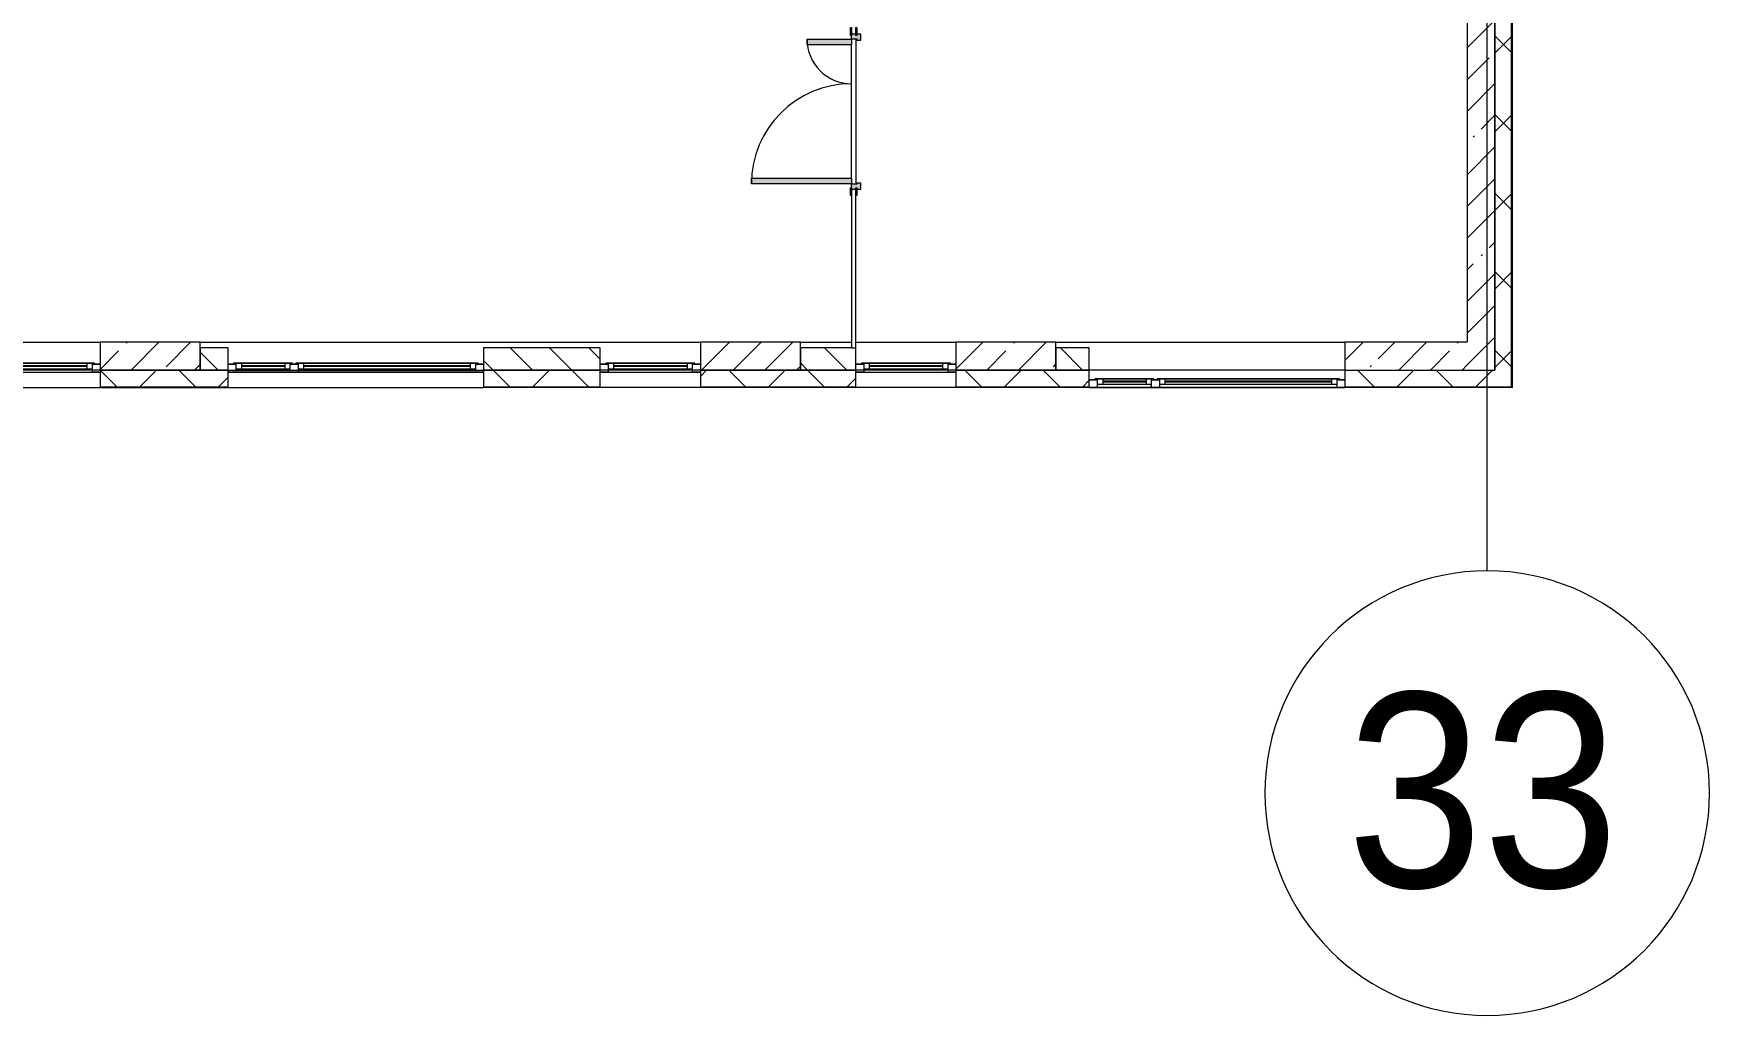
# Model space of a CAD drawing. Header units: millimetres. Extents: x 2623 to 211276, y -8553 to 29000.
# Drawn here: x 196196 to 211276, y -5906 to 2927 of the extents above; entities that cross this region are included whole.
import ezdxf

# ---------------------------------------------------------------- set-up
doc = ezdxf.new("R2010")
doc.units = ezdxf.units.MM
for name, color, linetype, lineweight, true_color in [('A-DOOR-3', 7, 'Continuous', 5, 0xaaaaaa), ('A-DOOR-4', 7, 'Continuous', 5, 0xe2e2e2), ('A-DOOR-FRAM-3', 7, 'Continuous', 5, 0xe2e2e2), ('A-DOOR-FRAM-4', 7, 'Continuous', 5, 0xaaaaaa)]:
    doc.layers.add(name, color=color, linetype=linetype, lineweight=lineweight, true_color=true_color)
for name, color, linetype, lineweight in [('A-GLAZ-1', 7, 'Continuous', 5), ('A-WALL', 7, 'Continuous', 9), ('A-WALL-3', 7, 'Continuous', 5), ('I-WALL-3', 7, 'Continuous', 5), ('S-COLS-2', 7, 'Continuous', 5), ('Оси', 7, 'Continuous', 9), ('Оси-1', 7, 'Continuous', 20)]:
    doc.layers.add(name, color=color, linetype=linetype, lineweight=lineweight)
doc.styles.add('Arial_1', font='arial.ttf', dxfattribs={"width": 0.9, "height": 1750})
pattern_1 = [(45, (84266.1, 0), (-353.5534, 353.5534), []), (135, (84266.1, 0), (-353.5534, -353.5534), [])]
pattern_2 = [(45, (84266.1, 0), (-285.1231, 285.1231), []), (45, (84551.2, 0), (-285.1231, 285.1231), [504.031, -100.806, 16.764, -84.042])]

# ---------------------------------------------------------------- blocks, each defined once
blk = doc.blocks.new('120_Окно_СКБ_2Ст_Фрамуга сверху - 120_Окно_СКБ_2Ст_2300х2500_h_ ДОО-19727959-3_1_1_птичка')
at = {"layer": 'A-GLAZ-1'}
for p, q in [((-1150, -127), (-1150, -57)), ((-1150, -57), (-1080, -57)), ((1150, -57), (-1150, -57)), ((-1080, -127), (-1150, -127)), ((-1150, -127), (-1100, -127)), ((-1080, -127), (-1100, -127)), ((-1100, -127), (-1100, -137)), ((-1100, -137), (540, -137)), ((540, -137), (-1100, -137)), ((-1080, -57), (-1080, -127)), ((-1080, -57), (1080, -57)), ((520, -87), (-1080, -87)), ((-1080, -87), (-1080, -127)), ((-1030, -137), (-1030, -87)), ((-1030, -107), (470, -107)), ((470, -117), (-1030, -117)), ((470, -137), (470, -87)), ((520, -127), (520, -57)), ((520, -57), (590, -57)), ((520, -127), (520, -87)), ((590, -127), (520, -127)), ((540, -127), (520, -127)), ((540, -127), (570, -127)), ((540, -127), (570, -127)), ((540, -137), (540, -127)), ((590, -127), (570, -127)), ((570, -127), (570, -137)), ((570, -137), (1100, -137)), ((1100, -137), (570, -137)), ((590, -57), (590, -127)), ((1080, -87), (590, -87)), ((590, -87), (590, -127)), ((640, -137), (640, -87)), ((640, -107), (1030, -107)), ((1030, -117), (640, -117)), ((1030, -137), (1030, -87)), ((1080, -127), (1080, -57)), ((1080, -57), (1150, -57)), ((1080, -127), (1080, -87)), ((1150, -127), (1080, -127)), ((1100, -127), (1080, -127)), ((1100, -127), (1150, -127)), ((1100, -137), (1100, -127)), ((1150, -57), (1150, -127))]:
    blk.add_line(p, q, dxfattribs=at)
blk = doc.blocks.new('120_Окно_СКБ_1Ст - 120_Окно_СКБ_1Ст 900х2500_h_ с форточкой-22876038-3_1_1_птичка')
at = {"layer": 'A-GLAZ-1'}
for p, q in [((-450, -127), (-450, -57)), ((-450, -57), (-380, -57)), ((450, -57), (-450, -57)), ((-380, -127), (-450, -127)), ((-450, -127), (-400, -127)), ((-380, -127), (-400, -127)), ((-400, -127), (-400, -137)), ((-400, -137), (400, -137)), ((400, -137), (-400, -137)), ((-380, -57), (-380, -127)), ((380, -87), (-380, -87)), ((-380, -87), (-380, -127)), ((-330, -137), (-330, -87)), ((-330, -107), (330, -107)), ((330, -117), (-330, -117)), ((330, -137), (330, -87)), ((380, -127), (380, -57)), ((380, -57), (450, -57)), ((380, -127), (380, -87)), ((450, -127), (380, -127)), ((400, -127), (380, -127)), ((400, -127), (450, -127)), ((400, -137), (400, -127)), ((450, -57), (450, -127))]:
    blk.add_line(p, q, dxfattribs=at)
blk = doc.blocks.new('120_Окно_СКБ_2Ст_Фрамуга сверху - 120_Окно_СКБ_2Ст_2300х2500_h_ ДОО-22877115-3_1_1_птичка')
at = {"layer": 'A-GLAZ-1'}
for p, q in [((-1150, 13), (-1150, 83)), ((-1150, 83), (-1080, 83)), ((1150, 83), (-1150, 83)), ((-1080, 13), (-1150, 13)), ((-1150, 13), (-1100, 13)), ((-1080, 13), (-1100, 13)), ((-1100, 13), (-1100, 3)), ((-1100, 3), (540, 3)), ((540, 3), (-1100, 3)), ((-1080, 83), (-1080, 13)), ((-1080, 83), (1080, 83)), ((520, 53), (-1080, 53)), ((-1080, 53), (-1080, 13)), ((-1030, 3), (-1030, 53)), ((-1030, 33), (470, 33)), ((470, 23), (-1030, 23)), ((470, 3), (470, 53)), ((520, 13), (520, 83)), ((520, 83), (590, 83)), ((520, 13), (520, 53)), ((590, 13), (520, 13)), ((540, 13), (520, 13)), ((540, 13), (570, 13)), ((540, 13), (570, 13)), ((540, 3), (540, 13)), ((590, 13), (570, 13)), ((570, 13), (570, 3)), ((570, 3), (1100, 3)), ((1100, 3), (570, 3)), ((590, 83), (590, 13)), ((1080, 53), (590, 53)), ((590, 53), (590, 13)), ((640, 3), (640, 53)), ((640, 33), (1030, 33)), ((1030, 23), (640, 23)), ((1030, 3), (1030, 53)), ((1080, 13), (1080, 83)), ((1080, 83), (1150, 83)), ((1080, 13), (1080, 53)), ((1150, 13), (1080, 13)), ((1100, 13), (1080, 13)), ((1100, 13), (1150, 13)), ((1100, 3), (1100, 13)), ((1150, 83), (1150, 13))]:
    blk.add_line(p, q, dxfattribs=at)
blk = doc.blocks.new('110_Дверь_СКБ_2Ст - Д-5_п__в составе перегородки _не входит в спец__-32680317-3_1_1_птичка')
at = {"layer": 'A-DOOR-4'}
h = blk.add_hatch(color=256, dxfattribs=at)
h.paths.add_polyline_path([(712, -20), (712, 60), (652, 60), (652, 30), (662, 30), (662, -20)])
h.paths.add_polyline_path([(-628, 60), (-688, 60), (-688, -20), (-638, -20), (-638, 30), (-628, 30)])
for points in [[(-588, -420), (-588, -20), (-638, -20), (-638, -420)], [(662, -920), (662, -20), (612, -20), (612, -920)]]:
    blk.add_hatch(color=256, dxfattribs=at).paths.add_polyline_path(points)
at = {"layer": 'A-DOOR-FRAM-3'}
for points in [[(-673, 28), (-743, 28), (-743, 20), (-673, 20)], [(767, 28), (697, 28), (697, 20), (767, 20)], [(-673, -20), (-743, -20), (-743, -28), (-673, -28)], [(767, -20), (697, -20), (697, -28), (767, -28)]]:
    blk.add_hatch(color=256, dxfattribs=at).paths.add_polyline_path(points)
at = {"layer": 'A-DOOR-3'}
for p, q in [((-638, -20), (-588, -20)), ((-638, -420), (-638, -20)), ((-588, -20), (-588, -420)), ((612, -20), (662, -20)), ((612, -920), (612, -20)), ((662, -20), (662, -920)), ((-588, -420), (-638, -420)), ((662, -920), (612, -920))]:
    blk.add_line(p, q, dxfattribs=at)
for centre, radius, start, end in [((-638, -20), 400, 270, 0), ((662, -20), 900, 180, 270)]:
    blk.add_arc(centre, radius, start, end, dxfattribs=at)
at = {"layer": 'A-DOOR-FRAM-4'}
for p, q in [((-743, 28), (-673, 28)), ((-743, 20), (-743, 28)), ((-673, 20), (-743, 20)), ((-688, 60), (-628, 60)), ((-688, -20), (-688, 60)), ((-688, 20), (-673, 20)), ((-688, 19), (-688, 20)), ((-673, 19), (-688, 19)), ((-673, 28), (-673, 20)), ((-673, 20), (-673, 19)), ((-638, 30), (-638, -20)), ((-628, 30), (-638, 30)), ((-628, 60), (-628, 30)), ((652, 60), (712, 60)), ((652, 30), (652, 60)), ((662, 30), (652, 30)), ((662, -20), (662, 30)), ((697, 20), (697, 28)), ((697, 28), (767, 28)), ((697, 19), (697, 20)), ((697, 20), (712, 20)), ((767, 20), (697, 20)), ((712, 19), (697, 19)), ((712, 60), (712, -20)), ((712, 20), (712, 19)), ((767, 28), (767, 20)), ((-743, -20), (-673, -20)), ((-743, -28), (-743, -20)), ((-673, -28), (-743, -28)), ((-638, -20), (-688, -20)), ((-673, -20), (-673, -28)), ((712, -20), (662, -20)), ((697, -28), (697, -20)), ((697, -20), (767, -20)), ((767, -28), (697, -28)), ((767, -20), (767, -28))]:
    blk.add_line(p, q, dxfattribs=at)
blk = doc.blocks.new('Ось сетки - D8-29747960-3_1_1_птичка')
at = {"layer": 'Оси-1'}
for start, end in [(360, 180), (180, 360)]:
    blk.add_arc((0, 0), 4, start, end, dxfattribs=at)

msp = doc.modelspace()

# ---------------------------------------------------------------- hatches: boundary and pattern name
at = {"layer": 'A-WALL-3'}
h = msp.add_hatch(dxfattribs=at)
h.set_pattern_fill('FP_71', color=256, style=0, pattern_type=2)
h.set_pattern_definition(pattern_1)
h.paths.add_polyline_path([(209346.1, -250), (209496.1, -250), (209496.1, 7700), (209346.1, 7700), (209346.1, -100)])
h.paths.add_polyline_path([(209496.1, 8900), (209496.1, 10820), (209346.1, 10820), (209346.1, 8900)])
h.paths.add_polyline_path([(209496.1, 13120), (209496.1, 21400), (209346.1, 21400), (209346.1, 13120)])
h = msp.add_hatch(dxfattribs=at)
h.set_pattern_fill('FP_69', color=256, style=0, pattern_type=2)
h.set_pattern_definition([(135, (84266.1, 0), (-176.7767, -176.7767), [])])
h.paths.add_polyline_path([(205396.1, -100), (205696.1, -100), (205696.1, 100), (205396.1, 100)])
h.paths.add_polyline_path([(195896.1, -100), (195896.1, 100), (194996.1, 100), (194996.1, -100), (195202.8, -100)])
h.paths.add_polyline_path([(193338.4, -100), (194096.1, -100), (194096.1, 100), (193196.1, 100), (193196.1, -100)])
h.paths.add_polyline_path([(203596.1, -100), (203592.7, 100), (203096.1, 100), (203096.1, -100), (203592.7, -100)])
h.paths.add_polyline_path([(197696.1, -100), (197946.1, -100), (197946.1, 100), (197696.1, 100)])
h.paths.add_polyline_path([(200246.1, -100), (201296.1, -100), (201296.1, 100), (200246.1, 100)])
h.paths.add_polyline_path([(186896.1, -100), (187146.1, -100), (187146.1, 100), (186896.1, 100)])
h.paths.add_polyline_path([(189446.1, -100), (190496.1, -100), (190496.1, 100), (189446.1, 100)])
h.paths.add_polyline_path([(185996.1, -100), (185996.1, 100), (185096.1, 100), (185096.1, -100), (185880.8, -100)])
h.paths.add_polyline_path([(178796.1, -100), (179046.1, -100), (179046.1, 100), (178796.1, 100), (178796.1, 56.5)])
h.paths.add_polyline_path([(181346.1, -100), (182396.1, -100), (182396.1, 100), (181346.1, 100)])
h.paths.add_polyline_path([(176196.1, -100), (176996.1, -100), (176996.1, 100), (176196.1, 100)])
h = msp.add_hatch(dxfattribs=at)
h.set_pattern_fill('FP_71', color=256, style=0, pattern_type=2)
h.set_pattern_definition(pattern_1)
h.paths.add_polyline_path([(208253.7, -250), (209346.1, -250), (209346.1, -100), (207996.1, -100), (207996.1, -250)])
h.paths.add_polyline_path([(204524.9, -250), (205696.1, -250), (205696.1, -100), (204496.1, -100), (204496.1, -250)])
h.paths.add_polyline_path([(194096.1, -250), (194096.1, -100), (193196.1, -100), (193196.1, -250), (193338.4, -250)])
h.paths.add_polyline_path([(192296.1, -250), (192296.1, -100), (191396.1, -100), (191396.1, -250), (191474, -250)])
h.paths.add_polyline_path([(194996.1, -250), (195896.1, -250), (195896.1, -100), (194996.1, -100)])
h.paths.add_polyline_path([(203596.1, -250), (203592.7, -100), (202196.1, -100), (202196.1, -250), (203592.7, -250)])
h.paths.add_polyline_path([(196796.1, -250), (197946.1, -250), (197946.1, -100), (196796.1, -100)])
h.paths.add_polyline_path([(200246.1, -250), (201296.1, -250), (201296.1, -100), (200246.1, -100)])
h.paths.add_polyline_path([(184196.1, -250), (184196.1, -100), (183296.1, -100), (183296.1, -250), (184016.4, -250)])
h.paths.add_polyline_path([(189609.6, -250), (190496.1, -250), (190496.1, -100), (189446.1, -100), (189446.1, -250)])
h.paths.add_polyline_path([(178796.1, -250), (179046.1, -250), (179046.1, -100), (177896.1, -100), (177896.1, -250), (178423.1, -250)])
h.paths.add_polyline_path([(185096.1, -250), (187146.1, -250), (187146.1, -100), (185096.1, -100)])
h.paths.add_polyline_path([(182396.1, -250), (182396.1, -100), (181346.1, -100), (181346.1, -250), (182152, -250)])
h.paths.add_polyline_path([(176558.7, -250), (176996.1, -250), (176996.1, -100), (176196.1, -100), (176196.1, -250)])
h.paths.add_polyline_path([(175296.1, -250), (175296.1, -100), (173476.1, -100), (173476.1, -250), (175160.4, -250)])
at = {"layer": 'I-WALL-3'}
h = msp.add_hatch(dxfattribs=at)
h.set_pattern_fill('FP_67', color=256, style=0, pattern_type=2)
h.set_pattern_definition(pattern_2)
h.paths.add_polyline_path([(209346.1, -100), (209346.1, 7700), (209096.1, 7700), (209096.1, -100)])
h = msp.add_hatch(dxfattribs=at)
h.set_pattern_fill('FP_67', color=256, style=0, pattern_type=2)
h.set_pattern_definition(pattern_2)
h.paths.add_polyline_path([(209096.1, -100), (209096.1, 150), (207996.1, 150), (207996.1, -100), (208253.7, -100)])
at = {"layer": 'S-COLS-2'}
h = msp.add_hatch(dxfattribs=at)
h.set_pattern_fill('FP_67', color=256, style=0, pattern_type=2)
h.set_pattern_definition(pattern_2)
h.paths.add_polyline_path([(197696.1, -100), (197696.1, 150), (196796.1, 150), (196796.1, -100), (197067.2, -100)])
h = msp.add_hatch(dxfattribs=at)
h.set_pattern_fill('FP_67', color=256, style=0, pattern_type=2)
h.set_pattern_definition(pattern_2)
h.paths.add_polyline_path([(203096.1, -100), (203096.1, 150), (202196.1, 150), (202196.1, -100), (202660.4, -100)])
h = msp.add_hatch(dxfattribs=at)
h.set_pattern_fill('FP_67', color=256, style=0, pattern_type=2)
h.set_pattern_definition(pattern_2)
h.paths.add_polyline_path([(205396.1, -100), (205396.1, 150), (204496.1, 150), (204496.1, -100), (204524.9, -100)])

# ---------------------------------------------------------------- linework, layer by layer
at = {"layer": 'A-WALL'}
for p, q in [((209496.1, -250), (209496.1, 7700)), ((209499.1, -253), (209499.1, 7700)), ((203556.1, 100), (203596.1, 100)), ((197696.1, -100), (197946.1, -100)), ((197946.1, -100), (197696.1, -100)), ((200246.1, -100), (201296.1, -100)), ((201296.1, -100), (200246.1, -100)), ((203096.1, -100), (203596.1, -100)), ((203596.1, -100), (203096.1, -100)), ((205396.1, -100), (205696.1, -100)), ((205696.1, -100), (205396.1, -100)), ((196796.1, -250), (197946.1, -250)), ((196796.1, -253), (197946.1, -253)), ((200246.1, -250), (201296.1, -250)), ((200246.1, -253), (201296.1, -253)), ((202196.1, -250), (203596.1, -250)), ((202196.1, -253), (203596.1, -253)), ((204496.1, -250), (205696.1, -250)), ((204496.1, -253), (205696.1, -253)), ((207996.1, -250), (209496.1, -250)), ((207996.1, -253), (209499.1, -253))]:
    msp.add_line(p, q, dxfattribs=at)
at = {"layer": 'A-WALL-3'}
for p, q in [((209346.1, 8900), (209346.1, -100)), ((209504.1, -258), (209504.1, 7700)), ((197946.1, 100), (197696.1, 100)), ((197696.1, 100), (197696.1, -100)), ((197946.1, -258), (197946.1, 100)), ((201296.1, 100), (200246.1, 100)), ((200246.1, 100), (200246.1, -258)), ((201296.1, -258), (201296.1, 100)), ((203556.1, 100), (203096.1, 100)), ((203096.1, 100), (203096.1, -100)), ((203596.1, -258), (203596.1, 100)), ((205696.1, 100), (205396.1, 100)), ((205396.1, 100), (205396.1, -100)), ((205696.1, -258), (205696.1, 100)), ((197696.1, -100), (196796.1, -100)), ((196796.1, -100), (196796.1, -258)), ((197946.1, -100), (200246.1, -100)), ((203096.1, -100), (202196.1, -100)), ((202196.1, -100), (202196.1, -258)), ((205396.1, -100), (204496.1, -100)), ((204496.1, -100), (204496.1, -258)), ((207996.1, -100), (207996.1, -258)), ((207996.1, -100), (209346.1, -100)), ((190496.1, -258), (200246.1, -258)), ((209504.1, -258), (200246.1, -258))]:
    msp.add_line(p, q, dxfattribs=at)
at = {"layer": 'I-WALL-3'}
for p, q in [((209096.1, 10000), (209096.1, 150)), ((209346.1, -100), (209346.1, 7700)), ((203596.1, 2875), (203596.1, 1575)), ((203556.1, 1625), (203556.1, 2825)), ((203556.1, 1470), (203556.1, 100)), ((203596.1, 100), (203596.1, 1470)), ((194016.1, 150), (196796.1, 150)), ((197696.1, 150), (202196.1, 150)), ((203096.1, 150), (203556.1, 150)), ((203596.1, 150), (204496.1, 150)), ((205396.1, 150), (207996.1, 150)), ((209096.1, 150), (207996.1, 150)), ((207996.1, 150), (207996.1, -100)), ((196796.1, -100), (195896.1, -100)), ((202196.1, -100), (201296.1, -100)), ((204496.1, -100), (203596.1, -100)), ((207996.1, -100), (205696.1, -100)), ((207996.1, -100), (209346.1, -100))]:
    msp.add_line(p, q, dxfattribs=at)
at = {"layer": 'S-COLS-2'}
for p, q in [((197696.1, 150), (196796.1, 150)), ((196796.1, 150), (196796.1, -100)), ((197696.1, 100), (197696.1, 150)), ((197696.1, -100), (197696.1, 100)), ((203096.1, 150), (202196.1, 150)), ((202196.1, 150), (202196.1, -100)), ((203096.1, 100), (203096.1, 150)), ((203096.1, -100), (203096.1, 100)), ((205396.1, 150), (204496.1, 150)), ((204496.1, 150), (204496.1, -100)), ((205396.1, 100), (205396.1, 150)), ((205396.1, -100), (205396.1, 100)), ((196796.1, -100), (197696.1, -100)), ((202196.1, -100), (203096.1, -100)), ((204496.1, -100), (205396.1, -100))]:
    msp.add_line(p, q, dxfattribs=at)
at = {"layer": 'Оси'}
msp.add_line((209276.1, -1906.3), (209276.1, 9979), dxfattribs=at)

# ---------------------------------------------------------------- block references
at = {"layer": 'A-DOOR-3', "rotation": 270}
msp.add_blockref('110_Дверь_СКБ_2Ст - Д-5_п__в составе перегородки _не входит в спец__-32680317-3_1_1_птичка', (203576.1, 2237.5), dxfattribs=at)
at = {"layer": 'A-GLAZ-1', "rotation": 180}
for name, p in [('120_Окно_СКБ_1Ст - 120_Окно_СКБ_1Ст 900х2500_h_ с форточкой-22876038-3_1_1_птичка', (196346.1, -175)), ('120_Окно_СКБ_2Ст_Фрамуга сверху - 120_Окно_СКБ_2Ст_2300х2500_h_ ДОО-19727959-3_1_1_птичка', (199096.1, -175)), ('120_Окно_СКБ_1Ст - 120_Окно_СКБ_1Ст 900х2500_h_ с форточкой-22876038-3_1_1_птичка', (201746.1, -175)), ('120_Окно_СКБ_1Ст - 120_Окно_СКБ_1Ст 900х2500_h_ с форточкой-22876038-3_1_1_птичка', (204046.1, -175)), ('120_Окно_СКБ_2Ст_Фрамуга сверху - 120_Окно_СКБ_2Ст_2300х2500_h_ ДОО-22877115-3_1_1_птичка', (206846.1, -175))]:
    msp.add_blockref(name, p, dxfattribs=at)
at = {"layer": 'Оси-1', "xscale": 499.9999999999995, "yscale": 499.9999999999995, "zscale": 499.9999999999995}
msp.add_blockref('Ось сетки - D8-29747960-3_1_1_птичка', (209276.1, -3906.3), dxfattribs=at)

# ---------------------------------------------------------------- texts
at = {"layer": 'Оси', "insert": (208013, -3003), "char_height": 1750, "width": 3030.379, "attachment_point": 1, "style": 'Arial_1'}
msp.add_mtext('33', dxfattribs=at)

doc.saveas('drawing.dxf')
